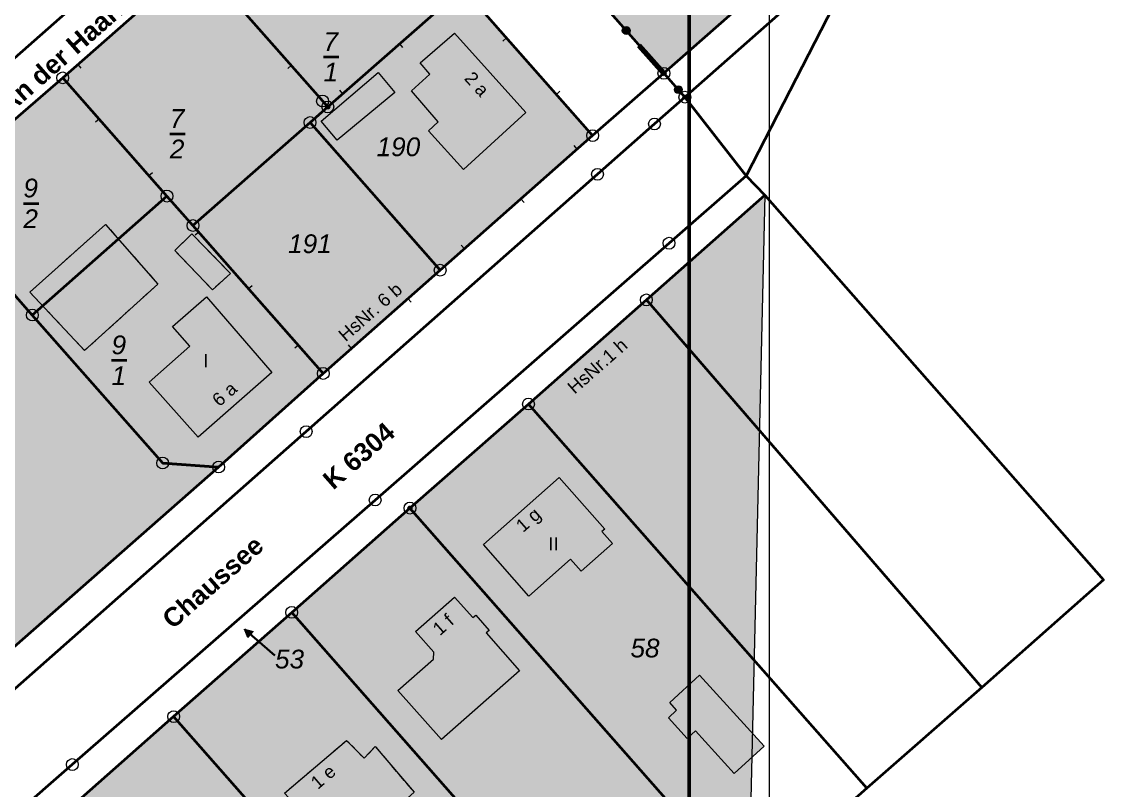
# Model space of a CAD drawing. Header units: inches. Extents: x -769 to 2065, y -580 to 2254.
# Drawn here: x 573.1 to 962.1, y 582.9 to 859.2 of the extents above; entities that cross this region are included whole.
import ezdxf

# ---------------------------------------------------------------- set-up
doc = ezdxf.new("R2010")
doc.units = ezdxf.units.IN
doc.header["$MEASUREMENT"] = 0
doc.layers.add('Layer 1', color=7, linetype='Continuous')

# ---------------------------------------------------------------- blocks, each defined once
blk = doc.blocks.new('block 3')
at = {"layer": 'Layer 1', "true_color": 0xfce0e0}
h = blk.add_hatch(color=254, dxfattribs=at)
h.dxf.hatch_style = 2
h.paths.add_polyline_path([(804.07, 840.64), (744.15, 908.64), (698.28, 960.7), (703.86, 1002.9), (712.85, 1073.16), (719.77, 1126.56), (727.44, 1185.44), (813.57, 1133.91), (882.73, 909.87)])
h = blk.add_hatch(color=254, dxfattribs=at)
h.dxf.hatch_style = 2
h.paths.add_polyline_path([(636.32, 881.71), (684.76, 924.25), (731.72, 871.22), (778.45, 818.25), (723.63, 769.88), (681.58, 732.79), (643.96, 699.13), (623.83, 700.56), (576.95, 753.76), (625.36, 796.52), (587.87, 839.01)])
at = {"layer": 'Layer 1', "true_color": 0xf2f4cb}
h = blk.add_hatch(color=7, dxfattribs=at)
h.dxf.hatch_style = 2
h.paths.add_polyline_path([(549.47, 805.8), (587.87, 839.01), (625.36, 796.52), (576.95, 753.76), (623.83, 700.56), (643.96, 699.13), (570.39, 634.49), (465.32, 753.46), (527.95, 808.66), (548.82, 785.68)])
at = {"layer": 'Layer 1', "true_color": 0xfce0e0}
h = blk.add_hatch(color=254, dxfattribs=at)
h.dxf.hatch_style = 2
h.paths.add_polyline_path([(393.84, 403.19), (457.68, 459.46), (500.3, 496.78), (542.79, 534.32), (585.2, 571.87), (627.77, 609.44), (670.23, 646.9), (712.74, 684.39), (755.36, 721.76), (797.76, 759.21), (840.31, 796.83), (828.72, 295.38), (786.17, 257.92), (743.64, 220.46), (701.78, 183.59), (637.77, 127.25), (581.22, 191.21), (534.16, 244.43), (496.73, 286.76), (450.04, 339.58), (429.11, 363.27)])
at = {"layer": 'Layer 1', "lineweight": 0}
for points in [[(804.07, 840.64), (744.15, 908.64), (698.28, 960.7), (703.86, 1002.9), (712.85, 1073.16), (719.77, 1126.56), (727.44, 1185.44), (813.57, 1133.91), (882.73, 909.87), (804.07, 840.64)], [(636.32, 881.71), (684.76, 924.25), (731.72, 871.22), (778.45, 818.25), (723.63, 769.88), (681.58, 732.79), (643.96, 699.13), (623.83, 700.56), (576.95, 753.76), (625.36, 796.52), (587.87, 839.01), (636.32, 881.71)], [(549.47, 805.8), (587.87, 839.01), (625.36, 796.52), (576.95, 753.76), (623.83, 700.56), (643.96, 699.13), (570.39, 634.49), (465.32, 753.46), (527.95, 808.66), (548.82, 785.68), (549.47, 805.8)], [(393.84, 403.19), (457.68, 459.46), (500.3, 496.78), (542.79, 534.32), (585.2, 571.87), (627.77, 609.44), (670.23, 646.9), (712.74, 684.39), (755.36, 721.76), (797.76, 759.21), (840.31, 796.83), (828.72, 295.38), (786.17, 257.92), (743.64, 220.46), (701.78, 183.59), (637.77, 127.25), (581.22, 191.21), (534.16, 244.43), (496.73, 286.76), (450.04, 339.58), (429.11, 363.27), (393.84, 403.19)]]:
    blk.add_lwpolyline(points, dxfattribs=at)
blk = doc.blocks.new('block 4')
at = {"layer": 'Layer 1', "color": 253, "lineweight": 18, "true_color": 0xb2b2b2}
for points in [[(804.07, 840.64), (744.15, 908.64), (698.28, 960.7), (703.86, 1002.9), (712.85, 1073.16), (719.77, 1126.56), (727.44, 1185.44), (814.29, 1134.64), (882.73, 909.87), (804.07, 840.64)], [(527.95, 808.66), (651.33, 917.4), (645.08, 934.86), (668.59, 956.45), (670.09, 961.51), (698.28, 960.7), (744.15, 908.64), (804.07, 840.64), (778.45, 818.25), (731.72, 871.22), (684.76, 924.25), (636.32, 881.71), (587.87, 839.01), (549.47, 805.8), (548.82, 785.68), (527.95, 808.66)], [(645.08, 934.86), (651.33, 917.4), (527.95, 808.66), (507.59, 832.16), (527.5, 831.03), (564.68, 863.91), (645.08, 934.86)], [(636.32, 881.71), (684.76, 924.25), (731.72, 871.22), (778.45, 818.25), (723.63, 769.88), (681.58, 732.79), (643.96, 699.13), (623.83, 700.56), (576.95, 753.76), (625.36, 796.52), (587.87, 839.01), (636.32, 881.71)], [(811.61, 832.09), (804.07, 840.64), (882.73, 909.87), (878.54, 891.18), (811.61, 832.09)], [(811.61, 832.09), (878.54, 891.18), (833.64, 803.76), (811.61, 832.09)], [(292.14, 373.52), (294.9, 391.48), (325.98, 418.81), (570.39, 634.49), (643.96, 699.13), (681.58, 732.79), (723.63, 769.88), (778.45, 818.25), (804.07, 840.64), (811.61, 832.09), (800.68, 822.44), (780.21, 804.37), (675.43, 711.87), (567.71, 616.78), (463.06, 524.4), (345.88, 420.95), (292.14, 373.52)], [(549.47, 805.8), (587.87, 839.01), (625.36, 796.52), (576.95, 753.76), (623.83, 700.56), (643.96, 699.13), (570.39, 634.49), (465.32, 753.46), (527.95, 808.66), (548.82, 785.68), (549.47, 805.8)], [(833.64, 803.76), (805.94, 779.57), (700.24, 687.29), (591.34, 592.21), (485.02, 499.39), (385.43, 412.43), (377.16, 405.12), (294.9, 332.51), (270.8, 311.23), (225.45, 269.73), (211.54, 258.88), (220.82, 312.37), (225.23, 316.15), (270.04, 354.57), (292.14, 373.52), (345.88, 420.95), (463.06, 524.4), (567.71, 616.78), (675.43, 711.87), (780.21, 804.37), (800.68, 822.44), (811.61, 832.09), (833.64, 803.76)], [(393.84, 403.19), (385.43, 412.43), (485.02, 499.39), (591.34, 592.21), (700.24, 687.29), (805.94, 779.57), (833.64, 803.76), (840.31, 796.83), (797.76, 759.21), (755.36, 721.76), (712.74, 684.39), (670.23, 646.9), (627.77, 609.44), (585.2, 571.87), (542.79, 534.32), (500.3, 496.78), (457.68, 459.46), (393.84, 403.19)], [(393.84, 403.19), (457.68, 459.46), (500.3, 496.78), (542.79, 534.32), (585.2, 571.87), (627.77, 609.44), (670.23, 646.9), (712.74, 684.39), (755.36, 721.76), (797.76, 759.21), (840.31, 796.83), (828.72, 295.38), (786.17, 257.92), (743.64, 220.46), (701.78, 183.59), (637.77, 127.25), (581.22, 191.21), (534.16, 244.43), (496.73, 286.76), (450.04, 339.58), (429.11, 363.27), (393.84, 403.19)]]:
    blk.add_lwpolyline(points, dxfattribs=at)
blk = doc.blocks.new('block 9')
at = {"layer": 'Layer 1', "color": 7, "lineweight": 18, "true_color": 0xffffff}
for points in [[(681.58, 732.79), (634.73, 785.93), (625.36, 796.52), (587.87, 839.01), (636.32, 881.71), (683.2, 828.55), (731.72, 871.22), (778.45, 818.25), (723.63, 769.88), (681.58, 732.79)], [(747.47, 853.36), (746.2, 852.23)], [(708.94, 851.19), (710.06, 849.91)], [(593.32, 843.82), (594.45, 842.54)], [(670.06, 843.46), (668.78, 842.33)], [(688.61, 833.31), (687.48, 834.58)], [(765.39, 833.05), (766.66, 834.18)], [(600.98, 824.16), (599.7, 823.04)], [(772.94, 813.4), (771.82, 814.67)], [(618.89, 803.86), (620.16, 804.98)], [(752.64, 795.48), (753.77, 794.21)], [(636.81, 783.57), (635.54, 782.44)], [(732.34, 777.57), (731.21, 778.85)], [(654.73, 763.26), (656, 764.38)], [(712.04, 759.66), (713.16, 758.38)], [(691.73, 741.75), (690.61, 743.02)], [(672.63, 742.95), (671.36, 741.82)]]:
    blk.add_lwpolyline(points, dxfattribs=at)
blk = doc.blocks.new('block 10')
at = {"layer": 'Layer 1', "true_color": 0xb2b2b2}
h = blk.add_hatch(color=253, dxfattribs=at)
h.dxf.hatch_style = 2
h.paths.add_polyline_path([(722.92, 823.2), (713.29, 834.35), (719.94, 840.35), (716.42, 844.36), (728.82, 855.06), (754.45, 826.59), (731.96, 806.12), (719.4, 819.99)])
at = {"layer": 'Layer 1', "true_color": 0xe5e5e5}
h = blk.add_hatch(color=254, dxfattribs=at)
h.dxf.hatch_style = 2
h.paths.add_polyline_path([(707.36, 833.73), (686.55, 816.67), (680.77, 823.48), (701.34, 840.99)])
h = blk.add_hatch(color=254, dxfattribs=at)
h.dxf.hatch_style = 2
h.paths.add_polyline_path([(622.05, 764.91), (595.77, 740.99), (576.07, 761.99), (603.29, 786.34)])
h = blk.add_hatch(color=254, dxfattribs=at)
h.dxf.hatch_style = 2
h.paths.add_polyline_path([(648.17, 768.74), (641.71, 762.85), (628.2, 776.96), (634.35, 782.94)])
at = {"layer": 'Layer 1', "true_color": 0xb2b2b2}
h = blk.add_hatch(color=253, dxfattribs=at)
h.dxf.hatch_style = 2
h.paths.add_polyline_path([(663.03, 733.15), (636.6, 709.85), (619.01, 729.66), (633.63, 742.55), (627.32, 749.65), (639.56, 760.31)])
h = blk.add_hatch(color=253, dxfattribs=at)
h.dxf.hatch_style = 2
h.paths.add_polyline_path([(739.15, 671.33), (766.45, 695.42), (782.83, 676.86), (781.77, 675.92), (785.54, 671.67), (774.26, 661.77), (770.51, 666), (755.5, 652.77)])
h = blk.add_hatch(color=253, dxfattribs=at)
h.dxf.hatch_style = 2
h.paths.add_polyline_path([(708.38, 618.87), (721.2, 630.12), (721.32, 632.58), (714.76, 640.06), (728.79, 652.37), (735.36, 645.11), (736.43, 645.93), (741.21, 640.43), (740.17, 639.56), (752.12, 625.92), (724.06, 601.16)])
h = blk.add_hatch(color=253, dxfattribs=at)
h.dxf.hatch_style = 2
h.paths.add_polyline_path([(816.93, 624.3), (840.17, 598.78), (829.38, 588.96), (815.41, 604.31), (812.48, 601.63), (805.72, 609.06), (808.66, 611.73), (806.15, 614.48)])
h = blk.add_hatch(color=253, dxfattribs=at)
h.dxf.hatch_style = 2
h.paths.add_polyline_path([(714.22, 582.24), (688.56, 559.31), (667.67, 581.98), (689.98, 600.89), (696.27, 594.46), (700.27, 598.71)])
at = {"layer": 'Layer 1', "lineweight": 0}
for points in [[(722.92, 823.2), (713.29, 834.35), (719.94, 840.35), (716.42, 844.36), (728.82, 855.06), (754.45, 826.59), (731.96, 806.12), (719.4, 819.99), (722.92, 823.2)], [(707.36, 833.73), (686.55, 816.67), (680.77, 823.48), (701.34, 840.99), (707.36, 833.73)], [(622.05, 764.91), (595.77, 740.99), (576.07, 761.99), (603.29, 786.34), (622.05, 764.91)], [(648.17, 768.74), (641.71, 762.85), (628.2, 776.96), (634.35, 782.94), (648.17, 768.74)], [(663.03, 733.15), (636.6, 709.85), (619.01, 729.66), (633.63, 742.55), (627.32, 749.65), (639.56, 760.31), (663.03, 733.15)], [(739.15, 671.33), (766.45, 695.42), (782.83, 676.86), (781.77, 675.92), (785.54, 671.67), (774.26, 661.77), (770.51, 666), (755.5, 652.77), (739.15, 671.33)], [(708.38, 618.87), (721.2, 630.12), (721.32, 632.58), (714.76, 640.06), (728.79, 652.37), (735.36, 645.11), (736.43, 645.93), (741.21, 640.43), (740.17, 639.56), (752.12, 625.92), (724.06, 601.16), (708.38, 618.87)], [(816.93, 624.3), (840.17, 598.78), (829.38, 588.96), (815.41, 604.31), (812.48, 601.63), (805.72, 609.06), (808.66, 611.73), (806.15, 614.48), (816.93, 624.3)], [(714.22, 582.24), (688.56, 559.31), (667.67, 581.98), (689.98, 600.89), (696.27, 594.46), (700.27, 598.71), (714.22, 582.24)]]:
    blk.add_lwpolyline(points, dxfattribs=at)
blk = doc.blocks.new('block 11')
at = {"layer": 'Layer 1', "color": 7, "lineweight": 18, "true_color": 0xffffff}
for points in [[(722.92, 823.2), (713.29, 834.35), (719.94, 840.35), (716.42, 844.36), (728.82, 855.06), (754.45, 826.59), (731.96, 806.12), (719.4, 819.99), (722.92, 823.2)], [(707.36, 833.73), (686.55, 816.67), (680.77, 823.48), (701.34, 840.99), (707.36, 833.73)], [(602.02, 785.22), (603.29, 786.34), (604.06, 785.46)], [(598.81, 782.34), (600.95, 784.26)], [(605.01, 784.37), (606.9, 782.21)], [(632.93, 781.56), (634.35, 782.94), (635, 782.29)], [(592.39, 776.59), (594.53, 778.51)], [(595.6, 779.46), (597.74, 781.38)], [(607.85, 781.13), (609.74, 778.97)], [(629.8, 778.52), (631.89, 780.54)], [(636.01, 781.24), (638.04, 779.16)], [(639.04, 778.12), (641.08, 776.03)], [(589.17, 773.72), (591.32, 775.63)], [(610.69, 777.89), (612.58, 775.73)], [(613.53, 774.65), (615.42, 772.48)], [(629.67, 775.43), (628.2, 776.96), (628.76, 777.51)], [(632.68, 772.28), (630.67, 774.38)], [(642.08, 774.99), (644.12, 772.91)], [(585.96, 770.84), (588.1, 772.76)], [(616.37, 771.4), (618.26, 769.24)], [(635.69, 769.12), (633.68, 771.22)], [(645.12, 771.87), (647.16, 769.78)], [(579.53, 765.09), (581.68, 767.01)], [(582.75, 767.97), (584.89, 769.88)], [(619.21, 768.16), (621.1, 765.99)], [(638.71, 765.97), (636.71, 768.08)], [(648.17, 768.74), (648.17, 768.74), (646.01, 766.78)], [(648.17, 768.74), (648.17, 768.74)], [(576.32, 762.22), (578.46, 764.13)], [(622.05, 764.91), (622.05, 764.91), (619.93, 762.98)], [(622.05, 764.91), (622.05, 764.91)], [(641.72, 762.87), (641.71, 762.85), (639.71, 764.92)], [(644.95, 765.8), (642.79, 763.85)], [(578.79, 759.09), (576.83, 761.19)], [(615.68, 759.11), (613.55, 757.18)], [(618.86, 762.01), (616.74, 760.08)], [(663.03, 733.15), (636.6, 709.85), (619.01, 729.66), (633.63, 742.55), (627.32, 749.65), (639.56, 760.31), (663.03, 733.15)], [(581.75, 755.95), (579.78, 758.05)], [(584.69, 752.8), (582.73, 754.9)], [(612.49, 756.21), (610.36, 754.27)], [(587.64, 749.66), (585.68, 751.76)], [(609.3, 753.3), (607.17, 751.37)], [(590.59, 746.51), (588.62, 748.61)], [(602.92, 747.5), (600.8, 745.57)], [(606.11, 750.4), (603.99, 748.47)], [(593.54, 743.37), (591.58, 745.47)], [(599.74, 744.6), (597.61, 742.66)], [(596.55, 741.7), (595.77, 740.99), (594.52, 742.32)], [(739.15, 671.33), (766.45, 695.42), (782.83, 676.86), (781.77, 675.92), (785.54, 671.67), (774.26, 661.77), (770.51, 666), (755.5, 652.77), (739.15, 671.33)], [(708.38, 618.87), (721.2, 630.12), (721.32, 632.58), (714.76, 640.06), (728.79, 652.37), (735.36, 645.11), (736.43, 645.93), (741.21, 640.43), (740.17, 639.56), (752.12, 625.92), (724.06, 601.16), (708.38, 618.87)], [(816.93, 624.3), (840.17, 598.78), (829.38, 588.96), (815.41, 604.31), (812.48, 601.63), (805.72, 609.06), (808.66, 611.73), (806.15, 614.48), (816.93, 624.3)], [(688.77, 599.87), (689.98, 600.89), (690.84, 600.01)], [(682.33, 594.41), (684.47, 596.23)], [(685.55, 597.14), (687.69, 598.96)], [(691.82, 599.01), (693.79, 596.99)], [(694.78, 595.99), (696.27, 594.46), (696.73, 594.95)], [(697.7, 595.97), (699.63, 598.02)], [(700.57, 598.35), (702.39, 596.2)], [(679.11, 591.68), (681.25, 593.5)], [(703.3, 595.13), (705.12, 592.98)], [(706.03, 591.91), (707.85, 589.76)], [(672.66, 586.21), (674.81, 588.03)], [(675.88, 588.94), (678.03, 590.77)], [(708.76, 588.69), (710.58, 586.54)], [(669.44, 583.48), (671.59, 585.3)], [(711.49, 585.46), (713.31, 583.31)]]:
    blk.add_lwpolyline(points, dxfattribs=at)
blk = doc.blocks.new('block 13')
at = {"layer": 'Layer 1', "color": 7, "true_color": 0xffffff, "attachment_point": 7}
for s, insert, char_height, rotation in [('\\fArialP61|b0|i0|c0|p34;\\W1;2 a', (731.95, 838.58), 4.7043, 312.1574), ('\\fArialP61|b0|i0|c0|p34;\\W1;HsNr. 6 b', (689.65, 743.89), 4.7081, 41.3483), ('\\fArialP61|b0|i0|c0|p34;\\W1;HsNr.1 h', (772, 725.06), 4.7081, 41.3483), ('\\fArialP61|b0|i0|c0|p34;\\W1;6 a', (644.23, 720.54), 4.7081, 41.3483), ('\\fArialP61|b0|i0|c0|p34;\\W1;1 g', (754.35, 674.34), 4.7081, 41.3483), ('\\fArialP61|b0|i0|c0|p34;\\W1;1 f', (723.51, 638.29), 4.7081, 41.3483), ('\\fArialP61|b0|i0|c0|p34;\\W1;1 e', (679.65, 583), 4.7128, 40.5396)]:
    blk.add_mtext(s, dxfattribs=dict(at, insert=insert, char_height=char_height, rotation=rotation))
at = {"layer": 'Layer 1', "color": 7, "true_color": 0xffffff, "char_height": 4.7126, "attachment_point": 7}
for s, insert in [('\\fArialP61|b0|i0|c0|p34;\\W1;I', (638.42, 735.01)), ('\\fArialP61|b0|i0|c0|p34;\\W1;II', (762.55, 669.18))]:
    blk.add_mtext(s, dxfattribs=dict(at, insert=insert))
blk = doc.blocks.new('block 14')
at = {"layer": 'Layer 1', "color": 7, "true_color": 0xffffff, "char_height": 6.7259, "attachment_point": 7, "rotation": 41.3483}
for s, insert in [('\\fArialP63|b1|i0|c0|p34;\\W1;An der Haarlake', (568.64, 825.63)), ('\\fArialP63|b1|i0|c0|p34;\\W1;K 6304', (685.26, 690.59)), ('\\fArialP63|b1|i0|c0|p34;\\W1;Chaussee', (627.48, 640.54))]:
    blk.add_mtext(s, dxfattribs=dict(at, insert=insert))
blk = doc.blocks.new('block 15')
at = {"layer": 'Layer 1', "true_color": 0xdb70a0}
h = blk.add_hatch(color=233, dxfattribs=at)
h.dxf.hatch_style = 2
edge = h.paths.add_edge_path()
edge.add_spline(control_points=[(791.94, 856.02), (791.94, 856.8), (791.3, 857.44), (790.52, 857.44), (789.74, 857.44), (789.1, 856.8), (789.1, 856.02), (789.1, 855.24), (789.74, 854.6), (790.52, 854.6), (791.3, 854.6), (791.94, 855.24), (791.94, 856.02)], knot_values=[0, 0, 0, 0, 1, 1, 1, 2, 2, 2, 3, 3, 3, 4, 4, 4, 4], degree=3, periodic=1)
h = blk.add_hatch(color=233, dxfattribs=at)
h.dxf.hatch_style = 2
edge = h.paths.add_edge_path()
edge.add_spline(control_points=[(791.94, 856.02), (791.94, 856.8), (791.3, 857.44), (790.52, 857.44), (789.74, 857.44), (789.1, 856.8), (789.1, 856.02), (789.1, 855.24), (789.74, 854.6), (790.52, 854.6), (791.3, 854.6), (791.94, 855.24), (791.94, 856.02)], knot_values=[0, 0, 0, 0, 1, 1, 1, 2, 2, 2, 3, 3, 3, 4, 4, 4, 4], degree=3, periodic=1)
h = blk.add_hatch(color=233, dxfattribs=at)
h.dxf.hatch_style = 2
edge = h.paths.add_edge_path()
edge.add_spline(control_points=[(810.68, 834.75), (810.68, 835.54), (810.04, 836.17), (809.26, 836.17), (808.48, 836.17), (807.84, 835.54), (807.84, 834.75), (807.84, 833.97), (808.48, 833.34), (809.26, 833.34), (810.04, 833.34), (810.68, 833.97), (810.68, 834.75)], knot_values=[0, 0, 0, 0, 1, 1, 1, 2, 2, 2, 3, 3, 3, 4, 4, 4, 4], degree=3, periodic=1)
at = {"layer": 'Layer 1', "color": 233, "lineweight": 100, "true_color": 0xdb70a0}
blk.add_lwpolyline([(804.58, 840.07), (804.07, 840.64), (795.2, 850.7)], dxfattribs=at)
blk.add_lwpolyline([(804.58, 840.07), (804.07, 840.64), (795.2, 850.7)], dxfattribs=at)
at = {"layer": 'Layer 1', "lineweight": 0}
for points in [[(791.94, 856.02), (791.94, 856.8), (791.3, 857.44), (790.52, 857.44), (789.74, 857.44), (789.1, 856.8), (789.1, 856.02), (789.1, 855.24), (789.74, 854.6), (790.52, 854.6), (791.3, 854.6), (791.94, 855.24), (791.94, 856.02)], [(791.94, 856.02), (791.94, 856.8), (791.3, 857.44), (790.52, 857.44), (789.74, 857.44), (789.1, 856.8), (789.1, 856.02), (789.1, 855.24), (789.74, 854.6), (790.52, 854.6), (791.3, 854.6), (791.94, 855.24), (791.94, 856.02)], [(810.68, 834.75), (810.68, 835.54), (810.04, 836.17), (809.26, 836.17), (808.48, 836.17), (807.84, 835.54), (807.84, 834.75), (807.84, 833.97), (808.48, 833.34), (809.26, 833.34), (810.04, 833.34), (810.68, 833.97), (810.68, 834.75)]]:
    blk.add_open_spline(points, degree=3, knots=[0, 0, 0, 0, 1, 1, 1, 2, 2, 2, 3, 3, 3, 4, 4, 4, 4], dxfattribs=at)
blk = doc.blocks.new('block 17')
at = {"layer": 'Layer 1', "true_color": 0xffffff}
h = blk.add_hatch(color=7, dxfattribs=at)
h.dxf.hatch_style = 2
h.paths.add_polyline_path([(654.49, 637.9), (653.27, 640.83), (656.33, 640.05)])
at = {"layer": 'Layer 1', "color": 7, "lineweight": 35, "true_color": 0xffffff}
for points in [[(744.15, 908.64), (822.73, 977.86), (882.73, 909.87), (804.07, 840.64), (744.15, 908.64)], [(651.33, 917.4), (645.08, 934.86), (668.59, 956.45), (670.09, 961.51), (698.28, 960.7), (744.15, 908.64), (804.07, 840.64), (778.45, 818.25), (731.72, 871.22), (684.76, 924.25), (636.32, 881.71), (587.87, 839.01), (549.47, 805.8), (548.82, 785.68), (527.95, 808.66), (651.33, 917.4)], [(645.08, 934.86), (651.33, 917.4), (527.95, 808.66), (507.59, 832.16), (527.5, 831.03), (564.68, 863.91), (645.08, 934.86)], [(636.32, 881.71), (684.76, 924.25), (731.72, 871.22), (683.2, 828.55), (636.32, 881.71)], [(811.61, 832.09), (804.07, 840.64), (882.73, 909.87), (878.54, 891.18), (811.61, 832.09)], [(811.61, 832.09), (878.54, 891.18), (833.64, 803.76), (811.61, 832.09)], [(683.2, 828.55), (676.84, 822.96), (634.73, 785.93), (625.36, 796.52), (587.87, 839.01), (636.32, 881.71), (683.2, 828.55)], [(683.2, 828.55), (731.72, 871.22), (778.45, 818.25), (723.63, 769.88), (676.84, 822.96), (683.2, 828.55)], [(681.68, 846.59), (687.18, 846.59)], [(292.14, 373.52), (294.9, 391.48), (325.98, 418.81), (570.39, 634.49), (643.96, 699.13), (681.58, 732.79), (723.63, 769.88), (778.45, 818.25), (804.07, 840.64), (811.61, 832.09), (800.68, 822.44), (780.21, 804.37), (675.43, 711.87), (567.71, 616.78), (463.06, 524.4), (345.88, 420.95), (292.14, 373.52)], [(576.95, 753.76), (548.82, 785.68), (549.47, 805.8), (587.87, 839.01), (625.36, 796.52), (576.95, 753.76)], [(211.54, 258.88), (220.82, 312.37), (225.23, 316.15), (270.04, 354.57), (292.14, 373.52), (345.88, 420.95), (463.06, 524.4), (567.71, 616.78), (675.43, 711.87), (780.21, 804.37), (800.68, 822.44), (811.61, 832.09), (833.64, 803.76), (805.94, 779.57), (700.24, 687.29), (591.34, 592.21), (485.02, 499.39), (385.43, 412.43), (377.16, 405.12), (294.9, 332.51), (270.8, 311.23), (225.45, 269.73), (211.54, 258.88)], [(676.84, 822.96), (723.63, 769.88), (681.58, 732.79), (634.73, 785.93), (676.84, 822.96)], [(626.41, 818.95), (631.92, 818.95)], [(576.95, 753.76), (623.83, 700.56), (643.96, 699.13), (570.39, 634.49), (465.32, 753.46), (527.95, 808.66), (548.82, 785.68), (576.95, 753.76)], [(393.84, 403.19), (385.43, 412.43), (485.02, 499.39), (591.34, 592.21), (700.24, 687.29), (805.94, 779.57), (833.64, 803.76), (840.31, 796.83), (797.76, 759.21), (755.36, 721.76), (712.74, 684.39), (670.23, 646.9), (627.77, 609.44), (585.2, 571.87), (542.79, 534.32), (500.3, 496.78), (457.68, 459.46), (393.84, 403.19)], [(573.75, 793.88), (579.25, 793.88)], [(634.73, 785.93), (681.58, 732.79), (643.96, 699.13), (623.83, 700.56), (576.95, 753.76), (625.36, 796.52), (634.73, 785.93)], [(918.36, 619.88), (797.76, 759.21), (840.31, 796.83), (962.1, 658.6), (918.36, 619.88)], [(755.36, 721.76), (797.76, 759.21), (918.36, 619.88), (877.04, 583.76), (755.36, 721.76)], [(605.45, 737.5), (610.96, 737.5)], [(755.36, 721.76), (877.04, 583.76), (834.52, 546.1), (712.74, 684.39), (755.36, 721.76)], [(712.74, 684.39), (834.52, 546.1), (791.99, 508.6), (670.23, 646.9), (712.74, 684.39)], [(749.45, 471.21), (627.77, 609.44), (670.23, 646.9), (791.99, 508.6), (749.45, 471.21)], [(707, 433.94), (585.2, 571.87), (627.77, 609.44), (749.45, 471.21), (707, 433.94)]]:
    blk.add_lwpolyline(points, dxfattribs=at)
at = {"layer": 'Layer 1', "color": 7, "lineweight": 30, "true_color": 0xffffff}
blk.add_lwpolyline([(653.27, 640.83), (664.21, 631.4)], dxfattribs=at)
at = {"layer": 'Layer 1', "lineweight": 0}
blk.add_lwpolyline([(654.49, 637.9), (653.27, 640.83), (656.33, 640.05), (654.49, 637.9)], dxfattribs=at)
at = {"layer": 'Layer 1', "color": 7, "true_color": 0xffffff, "char_height": 6.7323, "attachment_point": 7}
for s, insert in [('\\fArialP62|b0|i1|c0|p34;\\W1;7', (681.68, 848.67)), ('\\fArialP62|b0|i1|c0|p34;\\W1;1', (681.68, 837.72)), ('\\fArialP62|b0|i1|c0|p34;\\W1;7', (626.41, 821.03)), ('\\fArialP62|b0|i1|c0|p34;\\W1;2', (626.41, 810.08)), ('\\fArialP62|b0|i1|c0|p34;\\W1;190', (700.75, 810.77)), ('\\fArialP62|b0|i1|c0|p34;\\W1;9', (573.75, 795.96)), ('\\fArialP62|b0|i1|c0|p34;\\W1;2', (573.75, 785.01)), ('\\fArialP62|b0|i1|c0|p34;\\W1;191', (668.93, 775.93)), ('\\fArialP62|b0|i1|c0|p34;\\W1;9', (605.45, 739.58)), ('\\fArialP62|b0|i1|c0|p34;\\W1;1', (605.45, 728.63)), ('\\fArialP62|b0|i1|c0|p34;\\W1;58', (792.05, 630.62)), ('\\fArialP62|b0|i1|c0|p34;\\W1;53', (664.21, 626.66))]:
    blk.add_mtext(s, dxfattribs=dict(at, insert=insert))
blk = doc.blocks.new('block 18')
at = {"layer": 'Layer 1', "true_color": 0xffffff}
h = blk.add_hatch(color=7, dxfattribs=at)
h.dxf.hatch_style = 2
edge = h.paths.add_edge_path()
edge.add_spline(control_points=[(804.78, 840.64), (804.78, 841.03), (804.46, 841.35), (804.07, 841.35), (803.68, 841.35), (803.36, 841.03), (803.36, 840.64), (803.36, 840.25), (803.68, 839.93), (804.07, 839.93), (804.46, 839.93), (804.78, 840.25), (804.78, 840.64)], knot_values=[0, 0, 0, 0, 1, 1, 1, 2, 2, 2, 3, 3, 3, 4, 4, 4, 4], degree=3, periodic=1)
h = blk.add_hatch(color=7, dxfattribs=at)
h.dxf.hatch_style = 2
edge = h.paths.add_edge_path()
edge.add_spline(control_points=[(812.32, 832.09), (812.32, 832.48), (812, 832.8), (811.61, 832.8), (811.22, 832.8), (810.9, 832.48), (810.9, 832.09), (810.9, 831.7), (811.22, 831.38), (811.61, 831.38), (812, 831.38), (812.32, 831.7), (812.32, 832.09)], knot_values=[0, 0, 0, 0, 1, 1, 1, 2, 2, 2, 3, 3, 3, 4, 4, 4, 4], degree=3, periodic=1)
h = blk.add_hatch(color=7, dxfattribs=at)
h.dxf.hatch_style = 2
edge = h.paths.add_edge_path()
edge.add_spline(control_points=[(683.91, 828.55), (683.91, 828.94), (683.59, 829.26), (683.2, 829.26), (682.81, 829.26), (682.49, 828.94), (682.49, 828.55), (682.49, 828.16), (682.81, 827.84), (683.2, 827.84), (683.59, 827.84), (683.91, 828.16), (683.91, 828.55)], knot_values=[0, 0, 0, 0, 1, 1, 1, 2, 2, 2, 3, 3, 3, 4, 4, 4, 4], degree=3, periodic=1)
h = blk.add_hatch(color=7, dxfattribs=at)
h.dxf.hatch_style = 2
edge = h.paths.add_edge_path()
edge.add_spline(control_points=[(713.45, 684.39), (713.45, 684.78), (713.14, 685.09), (712.74, 685.09), (712.35, 685.09), (712.04, 684.78), (712.04, 684.39), (712.04, 683.99), (712.35, 683.68), (712.74, 683.68), (713.14, 683.68), (713.45, 683.99), (713.45, 684.39)], knot_values=[0, 0, 0, 0, 1, 1, 1, 2, 2, 2, 3, 3, 3, 4, 4, 4, 4], degree=3, periodic=1)
at = {"layer": 'Layer 1', "lineweight": 0}
for points in [[(590, 839.01), (590, 840.19), (589.05, 841.14), (587.87, 841.14), (586.7, 841.14), (585.74, 840.19), (585.74, 839.01), (585.74, 837.84), (586.7, 836.89), (587.87, 836.89), (589.05, 836.89), (590, 837.84), (590, 839.01)], [(806.2, 840.64), (806.2, 841.82), (805.25, 842.77), (804.07, 842.77), (802.9, 842.77), (801.94, 841.82), (801.94, 840.64), (801.94, 839.47), (802.9, 838.52), (804.07, 838.52), (805.25, 838.52), (806.2, 839.47), (806.2, 840.64)], [(804.78, 840.64), (804.78, 841.03), (804.46, 841.35), (804.07, 841.35), (803.68, 841.35), (803.36, 841.03), (803.36, 840.64), (803.36, 840.25), (803.68, 839.93), (804.07, 839.93), (804.46, 839.93), (804.78, 840.25), (804.78, 840.64)], [(683.45, 830.68), (683.45, 831.86), (682.5, 832.81), (681.32, 832.81), (680.15, 832.81), (679.2, 831.86), (679.2, 830.68), (679.2, 829.51), (680.15, 828.56), (681.32, 828.56), (682.5, 828.56), (683.45, 829.51), (683.45, 830.68)], [(813.74, 832.09), (813.74, 833.26), (812.79, 834.21), (811.61, 834.21), (810.44, 834.21), (809.49, 833.26), (809.49, 832.09), (809.49, 830.91), (810.44, 829.96), (811.61, 829.96), (812.79, 829.96), (813.74, 830.91), (813.74, 832.09)], [(812.32, 832.09), (812.32, 832.48), (812, 832.8), (811.61, 832.8), (811.22, 832.8), (810.9, 832.48), (810.9, 832.09), (810.9, 831.7), (811.22, 831.38), (811.61, 831.38), (812, 831.38), (812.32, 831.7), (812.32, 832.09)], [(685.33, 828.55), (685.33, 829.73), (684.38, 830.68), (683.2, 830.68), (682.03, 830.68), (681.08, 829.73), (681.08, 828.55), (681.08, 827.38), (682.03, 826.43), (683.2, 826.43), (684.38, 826.43), (685.33, 827.38), (685.33, 828.55)], [(683.91, 828.55), (683.91, 828.94), (683.59, 829.26), (683.2, 829.26), (682.81, 829.26), (682.49, 828.94), (682.49, 828.55), (682.49, 828.16), (682.81, 827.84), (683.2, 827.84), (683.59, 827.84), (683.91, 828.16), (683.91, 828.55)], [(678.96, 822.96), (678.96, 824.13), (678.01, 825.08), (676.84, 825.08), (675.66, 825.08), (674.71, 824.13), (674.71, 822.96), (674.71, 821.78), (675.66, 820.83), (676.84, 820.83), (678.01, 820.83), (678.96, 821.78), (678.96, 822.96)], [(802.8, 822.44), (802.8, 823.61), (801.85, 824.56), (800.68, 824.56), (799.5, 824.56), (798.55, 823.61), (798.55, 822.44), (798.55, 821.26), (799.5, 820.31), (800.68, 820.31), (801.85, 820.31), (802.8, 821.26), (802.8, 822.44)], [(780.57, 818.25), (780.57, 819.43), (779.62, 820.38), (778.45, 820.38), (777.27, 820.38), (776.32, 819.43), (776.32, 818.25), (776.32, 817.08), (777.27, 816.13), (778.45, 816.13), (779.62, 816.13), (780.57, 817.08), (780.57, 818.25)], [(782.33, 804.37), (782.33, 805.54), (781.38, 806.49), (780.21, 806.49), (779.03, 806.49), (778.08, 805.54), (778.08, 804.37), (778.08, 803.19), (779.03, 802.24), (780.21, 802.24), (781.38, 802.24), (782.33, 803.19), (782.33, 804.37)], [(627.49, 796.52), (627.49, 797.69), (626.54, 798.64), (625.36, 798.64), (624.19, 798.64), (623.24, 797.69), (623.24, 796.52), (623.24, 795.34), (624.19, 794.39), (625.36, 794.39), (626.54, 794.39), (627.49, 795.34), (627.49, 796.52)], [(636.85, 785.93), (636.85, 787.11), (635.9, 788.06), (634.73, 788.06), (633.55, 788.06), (632.6, 787.11), (632.6, 785.93), (632.6, 784.76), (633.55, 783.81), (634.73, 783.81), (635.9, 783.81), (636.85, 784.76), (636.85, 785.93)], [(808.06, 779.57), (808.06, 780.75), (807.11, 781.7), (805.94, 781.7), (804.76, 781.7), (803.81, 780.75), (803.81, 779.57), (803.81, 778.4), (804.76, 777.45), (805.94, 777.45), (807.11, 777.45), (808.06, 778.4), (808.06, 779.57)], [(725.75, 769.88), (725.75, 771.06), (724.8, 772.01), (723.63, 772.01), (722.45, 772.01), (721.5, 771.06), (721.5, 769.88), (721.5, 768.71), (722.45, 767.76), (723.63, 767.76), (724.8, 767.76), (725.75, 768.71), (725.75, 769.88)], [(799.89, 759.21), (799.89, 760.39), (798.94, 761.34), (797.76, 761.34), (796.59, 761.34), (795.64, 760.39), (795.64, 759.21), (795.64, 758.04), (796.59, 757.09), (797.76, 757.09), (798.94, 757.09), (799.89, 758.04), (799.89, 759.21)], [(579.07, 753.76), (579.07, 754.93), (578.12, 755.89), (576.95, 755.89), (575.77, 755.89), (574.82, 754.93), (574.82, 753.76), (574.82, 752.59), (575.77, 751.63), (576.95, 751.63), (578.12, 751.63), (579.07, 752.59), (579.07, 753.76)], [(683.71, 732.79), (683.71, 733.96), (682.76, 734.92), (681.58, 734.92), (680.41, 734.92), (679.46, 733.96), (679.46, 732.79), (679.46, 731.62), (680.41, 730.66), (681.58, 730.66), (682.76, 730.66), (683.71, 731.62), (683.71, 732.79)], [(757.49, 721.76), (757.49, 722.94), (756.54, 723.89), (755.36, 723.89), (754.19, 723.89), (753.24, 722.94), (753.24, 721.76), (753.24, 720.59), (754.19, 719.64), (755.36, 719.64), (756.54, 719.64), (757.49, 720.59), (757.49, 721.76)], [(677.55, 711.87), (677.55, 713.04), (676.6, 714), (675.43, 714), (674.25, 714), (673.3, 713.04), (673.3, 711.87), (673.3, 710.7), (674.25, 709.74), (675.43, 709.74), (676.6, 709.74), (677.55, 710.7), (677.55, 711.87)], [(625.95, 700.56), (625.95, 701.74), (625, 702.69), (623.83, 702.69), (622.65, 702.69), (621.7, 701.74), (621.7, 700.56), (621.7, 699.39), (622.65, 698.44), (623.83, 698.44), (625, 698.44), (625.95, 699.39), (625.95, 700.56)], [(646.08, 699.13), (646.08, 700.3), (645.13, 701.25), (643.96, 701.25), (642.79, 701.25), (641.83, 700.3), (641.83, 699.13), (641.83, 697.95), (642.79, 697), (643.96, 697), (645.13, 697), (646.08, 697.95), (646.08, 699.13)], [(702.37, 687.29), (702.37, 688.46), (701.41, 689.42), (700.24, 689.42), (699.07, 689.42), (698.11, 688.46), (698.11, 687.29), (698.11, 686.12), (699.07, 685.16), (700.24, 685.16), (701.41, 685.16), (702.37, 686.12), (702.37, 687.29)], [(714.87, 684.39), (714.87, 685.56), (713.92, 686.51), (712.74, 686.51), (711.57, 686.51), (710.62, 685.56), (710.62, 684.39), (710.62, 683.21), (711.57, 682.26), (712.74, 682.26), (713.92, 682.26), (714.87, 683.21), (714.87, 684.39)], [(713.45, 684.39), (713.45, 684.78), (713.14, 685.09), (712.74, 685.09), (712.35, 685.09), (712.04, 684.78), (712.04, 684.39), (712.04, 683.99), (712.35, 683.68), (712.74, 683.68), (713.14, 683.68), (713.45, 683.99), (713.45, 684.39)], [(672.36, 646.9), (672.36, 648.07), (671.41, 649.02), (670.23, 649.02), (669.06, 649.02), (668.11, 648.07), (668.11, 646.9), (668.11, 645.72), (669.06, 644.77), (670.23, 644.77), (671.41, 644.77), (672.36, 645.72), (672.36, 646.9)], [(629.9, 609.44), (629.9, 610.62), (628.95, 611.57), (627.77, 611.57), (626.6, 611.57), (625.65, 610.62), (625.65, 609.44), (625.65, 608.27), (626.6, 607.32), (627.77, 607.32), (628.95, 607.32), (629.9, 608.27), (629.9, 609.44)], [(593.46, 592.21), (593.46, 593.38), (592.51, 594.34), (591.34, 594.34), (590.16, 594.34), (589.21, 593.38), (589.21, 592.21), (589.21, 591.04), (590.16, 590.08), (591.34, 590.08), (592.51, 590.08), (593.46, 591.04), (593.46, 592.21)]]:
    blk.add_open_spline(points, degree=3, knots=[0, 0, 0, 0, 1, 1, 1, 2, 2, 2, 3, 3, 3, 4, 4, 4, 4], dxfattribs=at)
at = {"layer": 'Layer 1', "color": 7, "lineweight": 18, "true_color": 0xffffff}
for points in [[(590, 839.01), (590, 840.19), (589.05, 841.14), (587.87, 841.14), (586.7, 841.14), (585.74, 840.19), (585.74, 839.01), (585.74, 837.84), (586.7, 836.89), (587.87, 836.89), (589.05, 836.89), (590, 837.84), (590, 839.01)], [(683.45, 830.68), (683.45, 831.86), (682.5, 832.81), (681.32, 832.81), (680.15, 832.81), (679.2, 831.86), (679.2, 830.68), (679.2, 829.51), (680.15, 828.56), (681.32, 828.56), (682.5, 828.56), (683.45, 829.51), (683.45, 830.68)], [(678.96, 822.96), (678.96, 824.13), (678.01, 825.08), (676.84, 825.08), (675.66, 825.08), (674.71, 824.13), (674.71, 822.96), (674.71, 821.78), (675.66, 820.83), (676.84, 820.83), (678.01, 820.83), (678.96, 821.78), (678.96, 822.96)], [(802.8, 822.44), (802.8, 823.61), (801.85, 824.56), (800.68, 824.56), (799.5, 824.56), (798.55, 823.61), (798.55, 822.44), (798.55, 821.26), (799.5, 820.31), (800.68, 820.31), (801.85, 820.31), (802.8, 821.26), (802.8, 822.44)], [(780.57, 818.25), (780.57, 819.43), (779.62, 820.38), (778.45, 820.38), (777.27, 820.38), (776.32, 819.43), (776.32, 818.25), (776.32, 817.08), (777.27, 816.13), (778.45, 816.13), (779.62, 816.13), (780.57, 817.08), (780.57, 818.25)], [(782.33, 804.37), (782.33, 805.54), (781.38, 806.49), (780.21, 806.49), (779.03, 806.49), (778.08, 805.54), (778.08, 804.37), (778.08, 803.19), (779.03, 802.24), (780.21, 802.24), (781.38, 802.24), (782.33, 803.19), (782.33, 804.37)], [(627.49, 796.52), (627.49, 797.69), (626.54, 798.64), (625.36, 798.64), (624.19, 798.64), (623.24, 797.69), (623.24, 796.52), (623.24, 795.34), (624.19, 794.39), (625.36, 794.39), (626.54, 794.39), (627.49, 795.34), (627.49, 796.52)], [(636.85, 785.93), (636.85, 787.11), (635.9, 788.06), (634.73, 788.06), (633.55, 788.06), (632.6, 787.11), (632.6, 785.93), (632.6, 784.76), (633.55, 783.81), (634.73, 783.81), (635.9, 783.81), (636.85, 784.76), (636.85, 785.93)], [(808.06, 779.57), (808.06, 780.75), (807.11, 781.7), (805.94, 781.7), (804.76, 781.7), (803.81, 780.75), (803.81, 779.57), (803.81, 778.4), (804.76, 777.45), (805.94, 777.45), (807.11, 777.45), (808.06, 778.4), (808.06, 779.57)], [(725.75, 769.88), (725.75, 771.06), (724.8, 772.01), (723.63, 772.01), (722.45, 772.01), (721.5, 771.06), (721.5, 769.88), (721.5, 768.71), (722.45, 767.76), (723.63, 767.76), (724.8, 767.76), (725.75, 768.71), (725.75, 769.88)], [(799.89, 759.21), (799.89, 760.39), (798.94, 761.34), (797.76, 761.34), (796.59, 761.34), (795.64, 760.39), (795.64, 759.21), (795.64, 758.04), (796.59, 757.09), (797.76, 757.09), (798.94, 757.09), (799.89, 758.04), (799.89, 759.21)], [(579.07, 753.76), (579.07, 754.93), (578.12, 755.89), (576.95, 755.89), (575.77, 755.89), (574.82, 754.93), (574.82, 753.76), (574.82, 752.59), (575.77, 751.63), (576.95, 751.63), (578.12, 751.63), (579.07, 752.59), (579.07, 753.76)], [(683.71, 732.79), (683.71, 733.96), (682.76, 734.92), (681.58, 734.92), (680.41, 734.92), (679.46, 733.96), (679.46, 732.79), (679.46, 731.62), (680.41, 730.66), (681.58, 730.66), (682.76, 730.66), (683.71, 731.62), (683.71, 732.79)], [(757.49, 721.76), (757.49, 722.94), (756.54, 723.89), (755.36, 723.89), (754.19, 723.89), (753.24, 722.94), (753.24, 721.76), (753.24, 720.59), (754.19, 719.64), (755.36, 719.64), (756.54, 719.64), (757.49, 720.59), (757.49, 721.76)], [(677.55, 711.87), (677.55, 713.04), (676.6, 714), (675.43, 714), (674.25, 714), (673.3, 713.04), (673.3, 711.87), (673.3, 710.7), (674.25, 709.74), (675.43, 709.74), (676.6, 709.74), (677.55, 710.7), (677.55, 711.87)], [(625.95, 700.56), (625.95, 701.74), (625, 702.69), (623.83, 702.69), (622.65, 702.69), (621.7, 701.74), (621.7, 700.56), (621.7, 699.39), (622.65, 698.44), (623.83, 698.44), (625, 698.44), (625.95, 699.39), (625.95, 700.56)], [(646.08, 699.13), (646.08, 700.3), (645.13, 701.25), (643.96, 701.25), (642.79, 701.25), (641.83, 700.3), (641.83, 699.13), (641.83, 697.95), (642.79, 697), (643.96, 697), (645.13, 697), (646.08, 697.95), (646.08, 699.13)], [(702.37, 687.29), (702.37, 688.46), (701.41, 689.42), (700.24, 689.42), (699.07, 689.42), (698.11, 688.46), (698.11, 687.29), (698.11, 686.12), (699.07, 685.16), (700.24, 685.16), (701.41, 685.16), (702.37, 686.12), (702.37, 687.29)], [(672.36, 646.9), (672.36, 648.07), (671.41, 649.02), (670.23, 649.02), (669.06, 649.02), (668.11, 648.07), (668.11, 646.9), (668.11, 645.72), (669.06, 644.77), (670.23, 644.77), (671.41, 644.77), (672.36, 645.72), (672.36, 646.9)], [(629.9, 609.44), (629.9, 610.62), (628.95, 611.57), (627.77, 611.57), (626.6, 611.57), (625.65, 610.62), (625.65, 609.44), (625.65, 608.27), (626.6, 607.32), (627.77, 607.32), (628.95, 607.32), (629.9, 608.27), (629.9, 609.44)], [(593.46, 592.21), (593.46, 593.38), (592.51, 594.34), (591.34, 594.34), (590.16, 594.34), (589.21, 593.38), (589.21, 592.21), (589.21, 591.04), (590.16, 590.08), (591.34, 590.08), (592.51, 590.08), (593.46, 591.04), (593.46, 592.21)]]:
    blk.add_open_spline(points, degree=3, knots=[0, 0, 0, 0, 1, 1, 1, 2, 2, 2, 3, 3, 3, 4, 4, 4, 4], dxfattribs=at)
blk = doc.blocks.new('block 2')
at = {"layer": 'Layer 1', "lineweight": 0}
blk.add_lwpolyline([(28.35, 130.4), (813.57, 130.4), (813.57, 1133.91), (28.35, 1133.91), (28.35, 130.4)], dxfattribs=at)
at = {"layer": 'Layer 1'}
for name in ['block 3', 'block 4', 'block 9', 'block 10', 'block 11', 'block 13', 'block 14', 'block 15', 'block 17', 'block 18']:
    blk.add_blockref(name, (0, 0), dxfattribs=at)
blk = doc.blocks.new('block 22')
at = {"layer": 'Layer 1', "lineweight": 0}
blk.add_lwpolyline([(813.54, 1133.86), (841.89, 1133.86), (841.89, 127.56), (813.54, 127.56), (813.54, 1133.86)], dxfattribs=at)
blk.add_lwpolyline([(813.54, 1133.86), (841.89, 1133.86), (841.89, 127.56), (813.54, 127.56), (813.54, 1133.86)], dxfattribs=at)
blk = doc.blocks.new('block 23')
at = {"layer": 'Layer 1', "lineweight": 0}
blk.add_lwpolyline([(812.84, 127.56), (812.84, 1133.86), (813.54, 1133.86), (813.54, 127.56), (812.84, 127.56)], dxfattribs=at)
at = {"layer": 'Layer 1', "color": 7, "lineweight": 25, "true_color": 0xffffff}
blk.add_lwpolyline([(813.19, 127.56), (813.19, 1133.86)], dxfattribs=at)

msp = doc.modelspace()

# ---------------------------------------------------------------- block references
at = {"layer": 'Layer 1'}
for name in ['block 2', 'block 23', 'block 22']:
    msp.add_blockref(name, (0, 0), dxfattribs=at)

doc.saveas('drawing.dxf')
